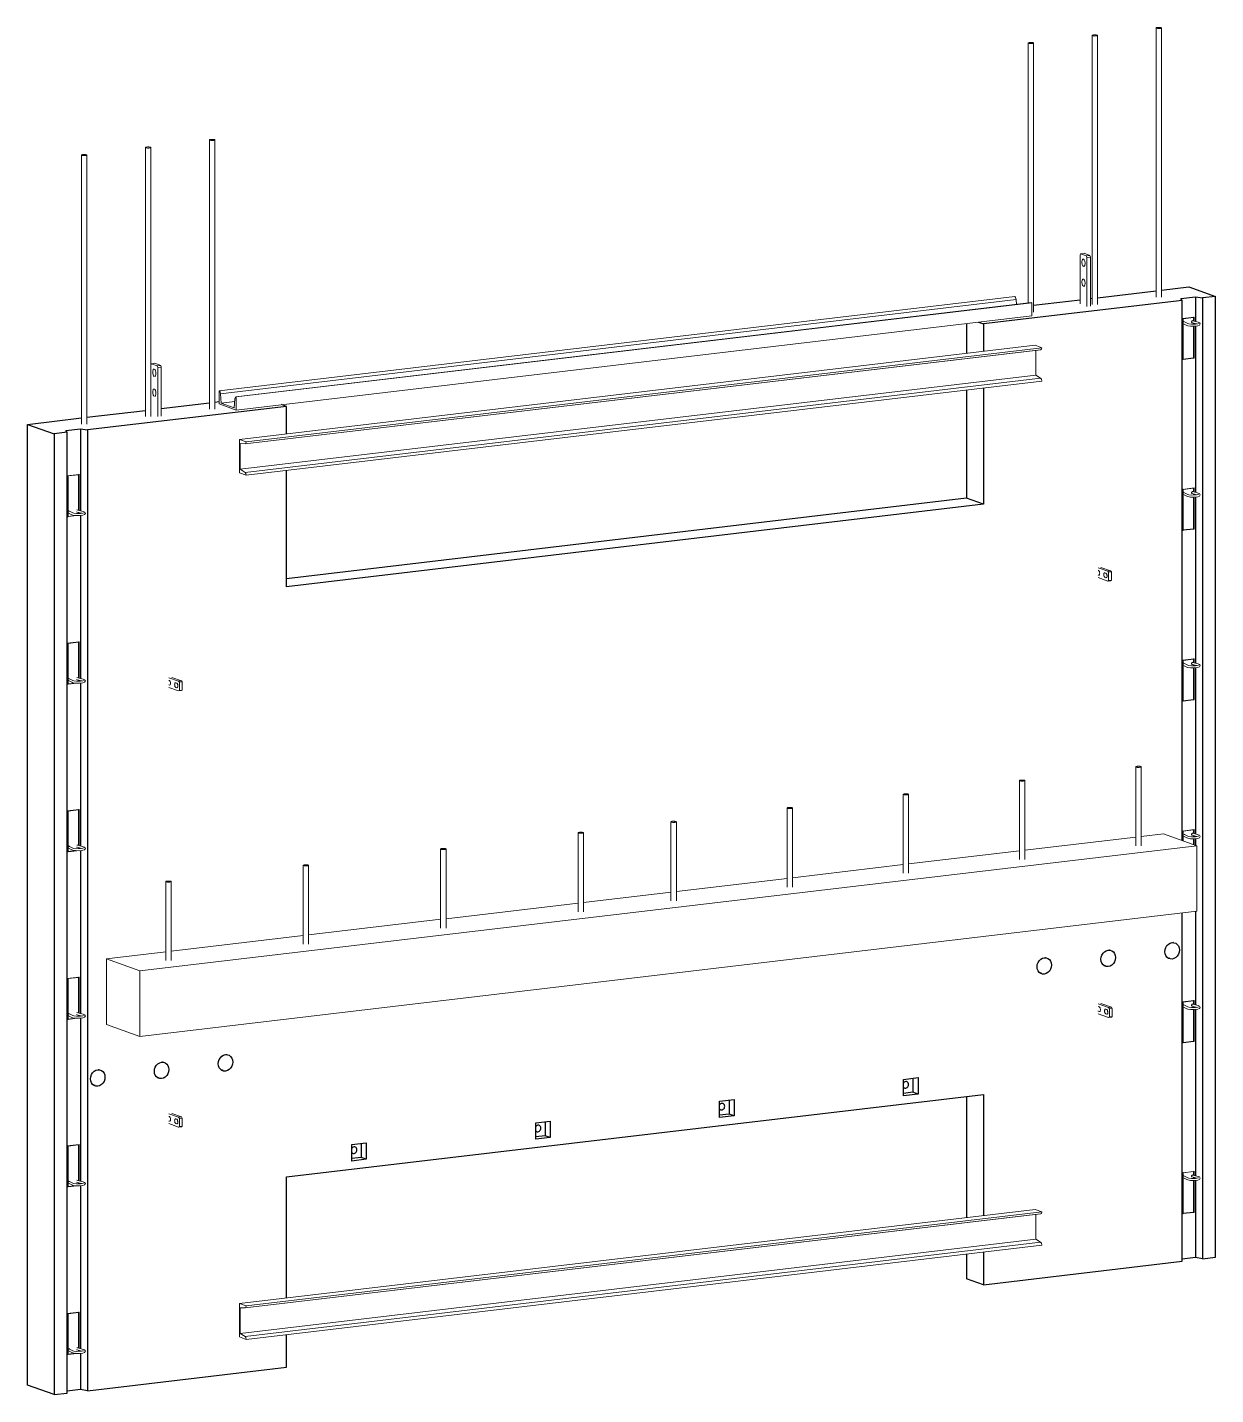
# Model space of a CAD drawing. Header units: millimetres. Extents: x 76163 to 106717, y 1600 to 80057.
# Drawn here: x 80340 to 83885, y 13956 to 18037 of the extents above; entities that cross this region are included whole.
import ezdxf

# ---------------------------------------------------------------- set-up
doc = ezdxf.new("R2010")
doc.units = ezdxf.units.MM
for name, color, linetype, lineweight in [('A-GENM', 13, 'Continuous', 18), ('A-WALL', 113, 'Continuous', 25), ('S-BEAM', 12, 'Continuous', 18), ('S-RBAR', 171, 'Continuous', 18)]:
    doc.layers.add(name, color=color, linetype=linetype, lineweight=lineweight)

# ---------------------------------------------------------------- blocks, each defined once
blk = doc.blocks.new('loopbox down bent - Wire Loop-600440-3D Ortho')
at = {"layer": 'A-GENM'}
for p, q in [((-65354.2, 14698.3), (-65319.2, 14702.4)), ((-65352.4, 14698.5), (-65354.2, 14698.3)), ((-65353.4, 14698.2), (-65352, 14698.3)), ((-65352, 14698.3), (-65352.4, 14698.5)), ((-65320.9, 14701.3), (-65352, 14697.6)), ((-65352, 14698.3), (-65352, 14576)), ((-65319.2, 14702.4), (-65320.9, 14702.2)), ((-65320.9, 14702.2), (-65320.5, 14702.1)), ((-65320.9, 14702.2), (-65320.9, 14595)), ((-65320.5, 14702.1), (-65319.1, 14702.2)), ((-65320.5, 14702.1), (-65320.5, 14594.9)), ((-65318.5, 14594.2), (-65318.5, 14702.4)), ((-65352, 14576), (-65353.4, 14575.8)), ((-65352.4, 14587.9), (-65350.4, 14587)), ((-65352, 14577), (-65330.1, 14579.6)), ((-65325.7, 14579.3), (-65352, 14576.2)), ((-65350.5, 14587), (-65340.7, 14581.9)), ((-65349.8, 14586.8), (-65350.5, 14587)), ((-65347.8, 14592.4), (-65349.8, 14593.4)), ((-65337.9, 14587.3), (-65347.7, 14592.4)), ((-65327.1, 14590.3), (-65324.8, 14589.7)), ((-65323.3, 14595.6), (-65325.4, 14596.1)), ((-65324.8, 14589.7), (-65310.7, 14586.1)), ((-65306.8, 14591.3), (-65323.3, 14595.6)), ((-65320.9, 14588.8), (-65320.9, 14585.2)), ((-65320.5, 14588.7), (-65320.5, 14585.2)), ((-65318.5, 14585.3), (-65318.5, 14588.3)), ((-65293.8, 14584.2), (-65294.2, 14584.4))]:
    blk.add_line(p, q, dxfattribs=at)
for points in [[(-65354.6, 14698.2, 0), (-65354.3, 14698.1, 0), (-65354, 14698.1, 0), (-65353.7, 14698.1, 0), (-65353.4, 14698.2, 0)], [(-65319.1, 14702.2, 0), (-65318.9, 14702.3, 0), (-65318.7, 14702.3, 0), (-65318.6, 14702.4, 0), (-65318.5, 14702.4, 0)], [(-65353.4, 14575.8, 0), (-65353.7, 14575.8, 0), (-65354, 14575.8, 0), (-65354.3, 14575.8, 0), (-65354.6, 14575.8, 0)], [(-65350.5, 14592.2, 0), (-65349.8, 14592.5, 0), (-65349.1, 14592.7, 0), (-65348.4, 14592.6, 0), (-65347.7, 14592.4, 0), (-65347.5, 14592.2, 0)], [(-65300.5, 14586, 0), (-65302.7, 14582.3, 0), (-65307.9, 14580.5, 0), (-65317.5, 14579.3, 0), (-65329.6, 14579.5, 0), (-65337.6, 14580.8, 0), (-65340.7, 14581.9, 0)], [(-65306, 14587.4, 0), (-65308.1, 14586.7, 0), (-65315.2, 14585.5, 0), (-65326.4, 14585.4, 0), (-65334.4, 14586.3, 0), (-65337.7, 14587.3, 0), (-65337.9, 14587.3, 0)], [(-65300.5, 14586, 0), (-65302.7, 14589.7, 0), (-65306.8, 14591.3, 0)]]:
    blk.add_polyline3d(points, dxfattribs=at)
blk = doc.blocks.new('loopbox down bent - Wire Loop-V1-3D Ortho')
at = {"layer": 'A-GENM'}
for p, q in [((-65354.2, 15198.4), (-65319.2, 15202.5)), ((-65352.4, 15198.6), (-65354.2, 15198.4)), ((-65353.4, 15198.3), (-65352, 15198.4)), ((-65352, 15198.4), (-65352.4, 15198.6)), ((-65320.9, 15201.4), (-65352, 15197.7)), ((-65352, 15198.4), (-65352, 15076.1)), ((-65319.2, 15202.5), (-65320.9, 15202.3)), ((-65320.9, 15202.3), (-65320.5, 15202.2)), ((-65320.9, 15202.3), (-65320.9, 15095.1)), ((-65320.5, 15202.2), (-65319.1, 15202.3)), ((-65320.5, 15202.2), (-65320.5, 15095.6)), ((-65318.5, 15094.3), (-65318.5, 15202.6)), ((-65352, 15076.1), (-65353.4, 15075.9)), ((-65352.4, 15088), (-65350.4, 15087.1)), ((-65352, 15077.1), (-65330.1, 15079.7)), ((-65325.7, 15079.4), (-65352, 15076.3)), ((-65350.5, 15087.1), (-65340.7, 15082)), ((-65349.8, 15086.9), (-65350.5, 15087.1)), ((-65347.8, 15092.6), (-65349.8, 15093.6)), ((-65337.9, 15087.4), (-65347.7, 15092.5)), ((-65327.1, 15090.4), (-65324.8, 15089.8)), ((-65323.3, 15095.7), (-65325.4, 15096.3)), ((-65324.8, 15089.8), (-65310.7, 15086.2)), ((-65306.8, 15091.4), (-65323.3, 15095.7)), ((-65320.9, 15089), (-65320.9, 15085.3)), ((-65320.5, 15088.9), (-65320.5, 15085.3)), ((-65318.5, 15085.4), (-65318.5, 15088.4)), ((-65293.8, 15084.4), (-65294.2, 15084.5))]:
    blk.add_line(p, q, dxfattribs=at)
for points in [[(-65354.6, 15198.3, 0), (-65354.3, 15198.3, 0), (-65354, 15198.2, 0), (-65353.7, 15198.3, 0), (-65353.4, 15198.3, 0)], [(-65319.1, 15202.3, 0), (-65318.9, 15202.4, 0), (-65318.7, 15202.4, 0), (-65318.6, 15202.5, 0), (-65318.5, 15202.6, 0)], [(-65353.4, 15075.9, 0), (-65353.7, 15075.9, 0), (-65354, 15075.9, 0), (-65354.3, 15075.9, 0), (-65354.6, 15075.9, 0)], [(-65350.5, 15092.3, 0), (-65349.8, 15092.6, 0), (-65349.1, 15092.8, 0), (-65348.4, 15092.8, 0), (-65347.7, 15092.5, 0), (-65347.5, 15092.4, 0)], [(-65300.5, 15086.1, 0), (-65302.7, 15082.5, 0), (-65307.9, 15080.6, 0), (-65317.5, 15079.4, 0), (-65329.6, 15079.6, 0), (-65337.6, 15080.9, 0), (-65340.7, 15082, 0)], [(-65306, 15087.6, 0), (-65308.1, 15086.8, 0), (-65315.2, 15085.7, 0), (-65326.4, 15085.5, 0), (-65334.4, 15086.4, 0), (-65337.7, 15087.4, 0), (-65337.9, 15087.4, 0)], [(-65300.5, 15086.1, 0), (-65302.7, 15089.8, 0), (-65306.8, 15091.4, 0)]]:
    blk.add_polyline3d(points, dxfattribs=at)
blk = doc.blocks.new('RR spread anchor face based - RR-SA-2_5-150-614724-3D Ortho')
at = {"layer": 'A-GENM'}
for p, q in [((-65022.3, 16085.6), (-65051.3, 16095.9)), ((-65051.3, 16088.1), (-65049.8, 16087.6)), ((-65042.7, 16097), (-65013.7, 16086.7)), ((-65030.6, 16080.7), (-65027.6, 16079.7)), ((-65022.3, 16085.6), (-65013.7, 16086.7)), ((-65019.8, 16082.3), (-65022.3, 16085.6)), ((-65019.8, 16082.3), (-65011.2, 16083.3)), ((-65019.8, 16057.8), (-65019.8, 16082.3)), ((-65013.7, 16086.7), (-65011.2, 16083.3)), ((-65011.2, 16083.3), (-65011.2, 16058.9)), ((-65049.8, 16073.9), (-65051.3, 16074.4)), ((-65051.3, 16066.6), (-65022.3, 16056.3)), ((-65027.6, 16066), (-65030.6, 16067)), ((-65022.3, 16056.3), (-65019.8, 16057.8)), ((-65013.7, 16057.3), (-65022.3, 16056.3)), ((-65019.8, 16057.8), (-65011.2, 16058.9)), ((-65011.2, 16058.9), (-65013.7, 16057.3))]:
    blk.add_line(p, q, dxfattribs=at)
for points in [[(-65049.8, 16087.6, 0), (-65048.9, 16087, 0), (-65048.1, 16086, 0), (-65047.4, 16084.7, 0), (-65046.8, 16083.1, 0), (-65046.5, 16081.3, 0), (-65046.3, 16079.5, 0), (-65046.5, 16077.8, 0), (-65046.8, 16076.2, 0), (-65047.4, 16075, 0), (-65048.1, 16074.2, 0), (-65048.9, 16073.8, 0)], [(-65030.6, 16067, 0), (-65031.5, 16067.6, 0), (-65032.3, 16068.6, 0), (-65033.1, 16069.9, 0), (-65033.6, 16071.5, 0), (-65034, 16073.3, 0), (-65034.1, 16075.1, 0), (-65034, 16076.9, 0), (-65033.6, 16078.4, 0), (-65033.1, 16079.6, 0), (-65032.3, 16080.4, 0), (-65031.5, 16080.8, 0), (-65030.6, 16080.7, 0)], [(-65027.6, 16079.7, 0), (-65026.7, 16079.1, 0), (-65025.8, 16078.1, 0), (-65025.1, 16076.8, 0), (-65024.6, 16075.2, 0), (-65024.2, 16073.4, 0), (-65024.1, 16071.6, 0), (-65024.2, 16069.8, 0), (-65024.6, 16068.3, 0), (-65025.1, 16067.1, 0), (-65025.8, 16066.3, 0), (-65026.7, 16065.9, 0)], [(-65025.4, 16077.2, 0), (-65025.4, 16076.2, 0), (-65025.3, 16074.3, 0), (-65025, 16072.6, 0), (-65024.4, 16071, 0)]]:
    blk.add_polyline3d(points, dxfattribs=at)
blk = doc.blocks.new('RR spread anchor face based - RR-SA-2_5-150-V2-3D Ortho')
at = {"layer": 'A-GENM'}
for p, q in [((-62279.7, 15114.5), (-62278.8, 15114.4)), ((-62278.8, 15100.7), (-62279.7, 15101.2)), ((-62248.3, 15111.4), (-62279.6, 15122.5)), ((-62278.8, 15114.4), (-62275.8, 15113.3)), ((-62275.8, 15099.6), (-62278.8, 15100.7)), ((-62271, 15123.5), (-62239.6, 15112.4)), ((-62256.5, 15106.5), (-62253.5, 15105.4)), ((-62248.3, 15111.4), (-62239.6, 15112.4)), ((-62245.8, 15108), (-62248.3, 15111.4)), ((-62245.8, 15108), (-62237.1, 15109.1)), ((-62245.8, 15083.6), (-62245.8, 15108)), ((-62239.6, 15112.4), (-62237.1, 15109.1)), ((-62237.1, 15109.1), (-62237.1, 15084.6)), ((-62279.6, 15093.1), (-62248.3, 15082)), ((-62253.5, 15091.7), (-62256.5, 15092.8)), ((-62248.3, 15082), (-62245.8, 15083.6)), ((-62239.6, 15083), (-62248.3, 15082)), ((-62245.8, 15083.6), (-62237.1, 15084.6)), ((-62237.1, 15084.6), (-62239.6, 15083))]:
    blk.add_line(p, q, dxfattribs=at)
for points in [[(-62275.8, 15113.3, 0), (-62274.9, 15112.8, 0), (-62274, 15111.8, 0), (-62273.3, 15110.4, 0), (-62272.8, 15108.8, 0), (-62272.4, 15107, 0), (-62272.3, 15105.2, 0), (-62272.4, 15103.5, 0), (-62272.8, 15102, 0), (-62273.3, 15100.7, 0), (-62274, 15099.9, 0), (-62274.9, 15099.5, 0)], [(-62256.5, 15092.8, 0), (-62257.4, 15093.3, 0), (-62258.3, 15094.3, 0), (-62259, 15095.6, 0), (-62259.6, 15097.3, 0), (-62259.9, 15099, 0), (-62260, 15100.9, 0), (-62259.9, 15102.6, 0), (-62259.6, 15104.1, 0), (-62259, 15105.3, 0), (-62258.3, 15106.2, 0), (-62257.4, 15106.6, 0), (-62256.5, 15106.5, 0)], [(-62253.5, 15105.4, 0), (-62252.6, 15104.8, 0), (-62251.8, 15103.9, 0), (-62251.1, 15102.5, 0), (-62250.5, 15100.9, 0), (-62250.2, 15099.1, 0), (-62250, 15097.3, 0), (-62250.2, 15095.6, 0), (-62250.5, 15094, 0), (-62251.1, 15092.8, 0), (-62251.8, 15092, 0), (-62252.6, 15091.6, 0)], [(-62251.3, 15103, 0), (-62251.4, 15101.9, 0), (-62251.3, 15100.1, 0), (-62250.9, 15098.3, 0), (-62250.4, 15096.7, 0)]]:
    blk.add_polyline3d(points, dxfattribs=at)
blk = doc.blocks.new('M_Linear Stiffener-Channel - C100X8-5379209-3D Ortho')
at = {"layer": 'S-BEAM'}
for p, q in [((-64840.5, 16807), (-62467.3, 17088)), ((-64824.2, 16793.8), (-62450.9, 17074.9)), ((-64823.3, 16793.7), (-62450, 17074.8)), ((-64820.4, 16799.8), (-62447.2, 17080.9)), ((-62467.3, 17088), (-62447.2, 17080.9)), ((-62464.9, 17073.2), (-62464.9, 16999.1)), ((-64838.2, 16718), (-62464.9, 16999.1)), ((-64824.2, 16708.7), (-62450.9, 16989.7)), ((-64820.4, 16700), (-62447.2, 16981.1)), ((-62464.9, 16999.1), (-62450.9, 16989.7)), ((-64820.4, 16799.8), (-64840.5, 16807)), ((-64840.5, 16807), (-64840.5, 16707.2)), ((-64838.2, 16718), (-64838.2, 16794.5)), ((-64838.2, 16794.5), (-64824.2, 16793.8)), ((-64840.5, 16707.2), (-64820.4, 16700)), ((-64824.2, 16708.7), (-64838.2, 16718))]:
    blk.add_line(p, q, dxfattribs=at)
for points in [[(-62447.2, 17080.9, 0), (-62448.3, 17076.1, 0), (-62450.9, 17074.9, 0)], [(-62450.9, 16989.7, 0), (-62448.3, 16986.7, 0), (-62447.2, 16981.1, 0)], [(-64824.2, 16793.8, 0), (-64821.5, 16795, 0), (-64820.4, 16799.8, 0)], [(-64820.4, 16700, 0), (-64821.5, 16705.6, 0), (-64824.2, 16708.7, 0)]]:
    blk.add_polyline3d(points, dxfattribs=at)
blk = doc.blocks.new('Rebar Bar - Part 4256667133-431004-3D Ortho')
at = {"layer": 'S-RBAR'}
for p, q in [((-65311.6, 17655.9), (-65311.6, 16852.5)), ((-65295.6, 16852.5), (-65295.6, 17655.9))]:
    blk.add_line(p, q, dxfattribs=at)
for points in [[(-65296.7, 17656.7, 0), (-65298, 17657, 0), (-65299.6, 17657.3, 0), (-65301.6, 17657.4, 0), (-65303.6, 17657.5, 0), (-65305.7, 17657.4, 0), (-65307.6, 17657.3, 0), (-65309.3, 17657, 0), (-65310.6, 17656.7, 0), (-65311.4, 17656.3, 0), (-65311.6, 17655.9, 0)], [(-65311.6, 17655.9, 0), (-65311.4, 17655.4, 0), (-65310.6, 17655, 0)], [(-65310.6, 17655, 0), (-65309.3, 17654.7, 0), (-65307.6, 17654.4, 0), (-65305.7, 17654.3, 0), (-65303.6, 17654.2, 0), (-65301.6, 17654.3, 0), (-65299.6, 17654.4, 0), (-65298, 17654.7, 0), (-65296.7, 17655, 0), (-65295.9, 17655.4, 0), (-65295.6, 17655.9, 0)], [(-65295.6, 17655.9, 0), (-65295.9, 17656.3, 0), (-65296.7, 17656.7, 0)]]:
    blk.add_polyline3d(points, dxfattribs=at)
blk = doc.blocks.new('Rebar Bar - Part 3977270317-431004-3D Ortho')
at = {"layer": 'S-RBAR'}
for p, q in [((-65121, 17678.4), (-65121, 16875.1)), ((-65105, 16875.1), (-65105, 17678.4))]:
    blk.add_line(p, q, dxfattribs=at)
for points in [[(-65106, 17679.3, 0), (-65107.3, 17679.6, 0), (-65109, 17679.9, 0), (-65110.9, 17680, 0), (-65113, 17680.1, 0), (-65115, 17680, 0), (-65117, 17679.9, 0), (-65118.6, 17679.6, 0), (-65119.9, 17679.3, 0), (-65120.7, 17678.9, 0), (-65121, 17678.4, 0)], [(-65121, 17678.4, 0), (-65120.7, 17678, 0), (-65119.9, 17677.6, 0)], [(-65119.9, 17677.6, 0), (-65118.6, 17677.3, 0), (-65117, 17677, 0), (-65115, 17676.9, 0), (-65113, 17676.8, 0), (-65110.9, 17676.9, 0), (-65109, 17677, 0), (-65107.3, 17677.3, 0), (-65106, 17677.6, 0), (-65105.2, 17678, 0), (-65105, 17678.4, 0)], [(-65105, 17678.4, 0), (-65105.2, 17678.9, 0), (-65106, 17679.3, 0)]]:
    blk.add_polyline3d(points, dxfattribs=at)
blk = doc.blocks.new('loopbox down bent - Wire Loop-V3-3D Ortho')
at = {"layer": 'A-GENM'}
for p, q in [((-62028.1, 16658.1), (-61993.1, 16662.2)), ((-62026.4, 16658.3), (-62028.1, 16658.1)), ((-62027.4, 16658), (-62026, 16658.2)), ((-62026, 16658.2), (-62026.4, 16658.3)), ((-61994.5, 16661.3), (-62026, 16657.6)), ((-62026, 16535.8), (-62026, 16658.2)), ((-61997.2, 16651.3), (-61999.3, 16651.9)), ((-61980.7, 16647.1), (-61997.3, 16651.3)), ((-61993.1, 16662.2), (-61994.9, 16662)), ((-61994.9, 16662), (-61994.5, 16661.9)), ((-61994.9, 16650.7), (-61994.9, 16662)), ((-61994.5, 16661.9), (-61993.1, 16662.1)), ((-61994.5, 16650.6), (-61994.5, 16661.9)), ((-61992.5, 16649.9), (-61992.5, 16662.3)), ((-62026.3, 16643.7), (-62024.5, 16642.7)), ((-62024.5, 16642.7), (-62014.6, 16637.7)), ((-62021.7, 16648.1), (-62023.7, 16649.2)), ((-62011.8, 16643.1), (-62021.7, 16648.1)), ((-62002.7, 16635.8), (-62003.1, 16636)), ((-62001.1, 16646.1), (-61998.8, 16645.5)), ((-61998.8, 16645.5), (-61984.7, 16641.8)), ((-61994.9, 16640.9), (-61994.9, 16644.6)), ((-61994.9, 16539.7), (-61994.9, 16635)), ((-61994.5, 16640.9), (-61994.5, 16644.5)), ((-61994.5, 16539.5), (-61994.5, 16635)), ((-61992.5, 16641), (-61992.5, 16644)), ((-61992.5, 16539.9), (-61992.5, 16635.2)), ((-62026, 16535.8), (-62027.4, 16535.6)), ((-62026, 16537), (-61994.5, 16540.7)), ((-61994.5, 16539.7), (-62026, 16536)), ((-61994.5, 16539.5), (-61994.9, 16539.7)), ((-61993.1, 16539.7), (-61994.5, 16539.5))]:
    blk.add_line(p, q, dxfattribs=at)
for points in [[(-62028.6, 16658, 0), (-62028.3, 16658, 0), (-62028, 16658, 0), (-62027.7, 16658, 0), (-62027.4, 16658, 0)], [(-62000.5, 16648, 0), (-62000.4, 16648.8, 0), (-62000.1, 16649.6, 0), (-61999.8, 16650.2, 0), (-61999.2, 16650.8, 0), (-61998.7, 16651.2, 0), (-61998, 16651.4, 0), (-61997.4, 16651.4, 0)], [(-61993.1, 16662.1, 0), (-61992.8, 16662.1, 0), (-61992.6, 16662.1, 0), (-61992.5, 16662.2, 0), (-61992.5, 16662.3, 0)], [(-61974.5, 16641.8, 0), (-61976.7, 16638.1, 0), (-61981.9, 16636.2, 0), (-61991.4, 16635, 0), (-62003.5, 16635.2, 0), (-62011.6, 16636.5, 0), (-62014.6, 16637.7, 0)], [(-61980, 16643.2, 0), (-61982.1, 16642.4, 0), (-61989.1, 16641.3, 0), (-62000.4, 16641.1, 0), (-62008.4, 16642, 0), (-62011.7, 16643, 0), (-62011.8, 16643.1, 0)], [(-61998.7, 16645.4, 0), (-61999.2, 16645.6, 0), (-61999.8, 16646, 0), (-62000.1, 16646.6, 0), (-62000.4, 16647.3, 0), (-62000.5, 16648, 0)], [(-61974.5, 16641.8, 0), (-61976.7, 16645.4, 0), (-61980.7, 16647.1, 0)], [(-62027.4, 16535.6, 0), (-62027.7, 16535.6, 0), (-62028, 16535.6, 0), (-62028.3, 16535.6, 0), (-62028.6, 16535.6, 0)], [(-61992.5, 16539.9, 0), (-61992.5, 16539.9, 0), (-61992.6, 16539.8, 0), (-61992.8, 16539.8, 0), (-61993.1, 16539.7, 0)]]:
    blk.add_polyline3d(points, dxfattribs=at)
blk = doc.blocks.new('loopbox down bent - Wire Loop-V4-3D Ortho')
at = {"layer": 'A-GENM'}
for p, q in [((-62028.1, 15638.3), (-61993.1, 15642.4)), ((-62026.4, 15638.5), (-62028.1, 15638.3)), ((-62027.4, 15638.2), (-62026, 15638.3)), ((-62026, 15638.3), (-62026.4, 15638.5)), ((-61994.5, 15641.5), (-62026, 15637.7)), ((-62026, 15609.1), (-62026, 15638.3)), ((-61997.2, 15631.5), (-61999.3, 15632.1)), ((-61980.7, 15627.2), (-61997.3, 15631.5)), ((-61993.1, 15642.4), (-61994.9, 15642.2)), ((-61994.9, 15642.2), (-61994.5, 15642.1)), ((-61994.9, 15630.9), (-61994.9, 15642.2)), ((-61994.5, 15642.1), (-61993.1, 15642.2)), ((-61994.5, 15630.8), (-61994.5, 15642.1)), ((-61992.5, 15630.1), (-61992.5, 15642.4)), ((-62026.3, 15623.9), (-62024.5, 15622.9)), ((-62024.5, 15622.9), (-62014.6, 15617.8)), ((-62021.7, 15628.3), (-62023.2, 15629.1)), ((-62011.8, 15623.2), (-62021.7, 15628.3)), ((-62002.7, 15616), (-62003.1, 15616.2)), ((-62001.1, 15626.3), (-61998.8, 15625.7)), ((-61998.8, 15625.6), (-61984.7, 15622)), ((-61994.9, 15621.1), (-61994.9, 15624.8)), ((-61994.9, 15598.1), (-61994.9, 15615.2)), ((-61994.5, 15621.1), (-61994.5, 15624.7)), ((-61994.5, 15597.9), (-61994.5, 15615.2)), ((-61992.5, 15621.2), (-61992.5, 15624.2)), ((-61992.5, 15597.2), (-61992.5, 15615.4))]:
    blk.add_line(p, q, dxfattribs=at)
for points in [[(-62028.6, 15638.2, 0), (-62028.3, 15638.1, 0), (-62028, 15638.1, 0), (-62027.7, 15638.1, 0), (-62027.4, 15638.2, 0)], [(-62000.5, 15628.2, 0), (-62000.4, 15629, 0), (-62000.1, 15629.8, 0), (-61999.8, 15630.4, 0), (-61999.2, 15631, 0), (-61998.7, 15631.4, 0), (-61998, 15631.6, 0), (-61997.4, 15631.6, 0)], [(-61993.1, 15642.2, 0), (-61992.8, 15642.3, 0), (-61992.6, 15642.3, 0), (-61992.5, 15642.4, 0), (-61992.5, 15642.4, 0)], [(-61974.5, 15621.9, 0), (-61976.7, 15618.3, 0), (-61981.9, 15616.4, 0), (-61991.4, 15615.2, 0), (-62003.5, 15615.4, 0), (-62011.6, 15616.7, 0), (-62014.6, 15617.8, 0)], [(-61980, 15623.4, 0), (-61982.1, 15622.6, 0), (-61989.1, 15621.5, 0), (-62000.4, 15621.3, 0), (-62008.4, 15622.2, 0), (-62011.7, 15623.2, 0), (-62011.8, 15623.2, 0)], [(-61998.7, 15625.6, 0), (-61999.2, 15625.8, 0), (-61999.8, 15626.2, 0), (-62000.1, 15626.8, 0), (-62000.4, 15627.5, 0), (-62000.5, 15628.2, 0)], [(-61974.5, 15621.9, 0), (-61976.7, 15625.6, 0), (-61980.7, 15627.2, 0)]]:
    blk.add_polyline3d(points, dxfattribs=at)
blk = doc.blocks.new('M_Rectangular Corbel - M_Rectangular Corbel-5377587-3D Ortho')
at = {"layer": 'S-BEAM'}
for p, q in [((-65137.6, 15221.1), (-61984.8, 15594.5)), ((-62167.3, 15620.3), (-62498.2, 15581.1)), ((-62084.7, 15630), (-62151.4, 15622.2)), ((-62084.7, 15630), (-61984.8, 15594.5)), ((-61984.8, 15594.5), (-61984.8, 15398.8)), ((-62514.1, 15579.2), (-62844.6, 15540.1)), ((-62860.5, 15538.2), (-63191.1, 15499)), ((-63207, 15497.1), (-63537.5, 15458)), ((-63553.4, 15456.1), (-63814.6, 15425.2)), ((-61984.8, 15398.8), (-65137.6, 15025.4)), ((-63830.5, 15423.3), (-64224.6, 15376.6)), ((-64240.5, 15374.8), (-64634.5, 15328.1)), ((-64650.4, 15326.2), (-65044.3, 15279.6)), ((-65060.2, 15277.7), (-65237.6, 15256.7)), ((-65137.6, 15221.1), (-65237.6, 15256.7)), ((-65237.6, 15256.7), (-65237.6, 15060.9)), ((-65137.6, 15025.4), (-65137.6, 15221.1)), ((-65237.6, 15060.9), (-65137.6, 15025.4))]:
    blk.add_line(p, q, dxfattribs=at)
blk = doc.blocks.new('Rebar Bar - Part 3977270317-V5-3D Ortho')
at = {"layer": 'S-RBAR'}
for p, q in [((-62487.8, 17990.3), (-62487.8, 17214)), ((-62471.8, 17186.9), (-62471.8, 17990.3))]:
    blk.add_line(p, q, dxfattribs=at)
for points in [[(-62472.9, 17991.1, 0), (-62474.2, 17991.4, 0), (-62475.8, 17991.7, 0), (-62477.8, 17991.9, 0), (-62479.8, 17991.9, 0), (-62481.9, 17991.9, 0), (-62483.8, 17991.7, 0), (-62485.5, 17991.4, 0), (-62486.8, 17991.1, 0), (-62487.6, 17990.7, 0), (-62487.8, 17990.3, 0)], [(-62487.8, 17990.3, 0), (-62487.6, 17989.8, 0), (-62486.8, 17989.4, 0)], [(-62486.8, 17989.4, 0), (-62485.5, 17989.1, 0), (-62483.9, 17988.8, 0), (-62481.9, 17988.7, 0), (-62479.9, 17988.6, 0), (-62477.8, 17988.7, 0), (-62475.9, 17988.8, 0), (-62474.2, 17989.1, 0), (-62472.9, 17989.4, 0), (-62472.1, 17989.8, 0), (-62471.8, 17990.3, 0)], [(-62471.8, 17990.3, 0), (-62472.1, 17990.7, 0), (-62472.9, 17991.1, 0)]]:
    blk.add_polyline3d(points, dxfattribs=at)
blk = doc.blocks.new('Rebar Bar - Part 3920442696-431004-3D Ortho')
at = {"layer": 'S-RBAR'}
for p, q in [((-63207.1, 15706.9), (-63207.1, 15471.2)), ((-63191.1, 15471.2), (-63191.1, 15706.9))]:
    blk.add_line(p, q, dxfattribs=at)
for points in [[(-63192.2, 15707.7, 0), (-63193.4, 15708.1, 0), (-63195.1, 15708.3, 0), (-63197, 15708.5, 0), (-63199.1, 15708.5, 0), (-63201.2, 15708.5, 0), (-63203.1, 15708.3, 0), (-63204.7, 15708.1, 0), (-63206, 15707.7, 0), (-63206.8, 15707.3, 0), (-63207.1, 15706.9, 0)], [(-63207.1, 15706.9, 0), (-63206.8, 15706.5, 0), (-63206, 15706.1, 0)], [(-63206, 15706.1, 0), (-63204.7, 15705.7, 0), (-63203.1, 15705.5, 0), (-63201.2, 15705.3, 0), (-63199.1, 15705.3, 0), (-63197, 15705.3, 0), (-63195.1, 15705.5, 0), (-63193.4, 15705.7, 0), (-63192.2, 15706.1, 0), (-63191.4, 15706.5, 0), (-63191.1, 15706.9, 0)], [(-63191.1, 15706.9, 0), (-63191.4, 15707.3, 0), (-63192.2, 15707.7, 0)]]:
    blk.add_polyline3d(points, dxfattribs=at)
blk = doc.blocks.new('RR spread anchor face based - RR-SA-4_0-240-614738-3D Ortho')
at = {"layer": 'A-GENM'}
for p, q in [((-65103.4, 17033.1), (-65104.7, 17028.6)), ((-65104.7, 17028.6), (-65104.7, 16882.8)), ((-65103.4, 17033.1), (-65093, 17034.3)), ((-65085.9, 17026.9), (-65103.4, 17033.1)), ((-65093, 17034.3), (-65075.5, 17028.1)), ((-65085.9, 17026.9), (-65075.5, 17028.1)), ((-65084.7, 17021.5), (-65085.9, 17026.9)), ((-65074.3, 17022.7), (-65084.7, 17021.5)), ((-65084.7, 16875.7), (-65084.7, 17021.5)), ((-65075.5, 17028.1), (-65074.3, 17022.7)), ((-65074.3, 17022.7), (-65074.3, 16876.9)), ((-65099.2, 17005.8), (-65099.2, 17009.7)), ((-65090.2, 17006.5), (-65090.2, 17002.6)), ((-65099.2, 16946.3), (-65099.2, 16950.2)), ((-65090.2, 16947), (-65090.2, 16943.1))]:
    blk.add_line(p, q, dxfattribs=at)
for points in [[(-65099.2, 17009.7, 0), (-65099, 17012, 0), (-65098.6, 17013.9, 0), (-65097.9, 17015.5, 0), (-65096.9, 17016.6, 0), (-65095.8, 17017.1, 0), (-65094.7, 17017, 0), (-65093.5, 17016.2, 0), (-65092.4, 17015, 0), (-65091.5, 17013.2, 0), (-65090.8, 17011.2, 0), (-65090.3, 17008.9, 0), (-65090.2, 17006.5, 0)], [(-65094.7, 16995.4, 0), (-65095.8, 16996.1, 0), (-65096.9, 16997.4, 0), (-65097.9, 16999.1, 0), (-65098.6, 17001.2, 0), (-65099, 17003.5, 0), (-65099.2, 17005.8, 0)], [(-65090.2, 17002.6, 0), (-65090.3, 17000.4, 0), (-65090.8, 16998.4, 0), (-65091.5, 16996.9, 0), (-65092.4, 16995.8, 0), (-65093.5, 16995.3, 0)], [(-65099.2, 16950.2, 0), (-65099, 16952.5, 0), (-65098.6, 16954.4, 0), (-65097.9, 16956, 0), (-65096.9, 16957.1, 0), (-65095.8, 16957.6, 0), (-65094.7, 16957.4, 0), (-65093.5, 16956.7, 0), (-65092.4, 16955.5, 0), (-65091.5, 16953.7, 0), (-65090.8, 16951.7, 0), (-65090.3, 16949.4, 0), (-65090.2, 16947, 0)], [(-65094.7, 16935.9, 0), (-65095.8, 16936.6, 0), (-65096.9, 16937.9, 0), (-65097.9, 16939.6, 0), (-65098.6, 16941.7, 0), (-65099, 16944, 0), (-65099.2, 16946.3, 0)], [(-65090.2, 16943.1, 0), (-65090.3, 16940.9, 0), (-65090.8, 16938.9, 0), (-65091.5, 16937.4, 0), (-65092.4, 16936.3, 0), (-65093.5, 16935.8, 0)]]:
    blk.add_polyline3d(points, dxfattribs=at)
blk = doc.blocks.new('RR spread anchor face based - RR-SA-4_0-240-V6-3D Ortho')
at = {"layer": 'A-GENM'}
for p, q in [((-62331.7, 17361.3), (-62333, 17356.9)), ((-62333, 17356.9), (-62333, 17211.5)), ((-62331.7, 17361.3), (-62321.3, 17362.6)), ((-62314.2, 17355.1), (-62331.7, 17361.3)), ((-62321.3, 17362.6), (-62303.8, 17356.3)), ((-62314.2, 17355.1), (-62303.8, 17356.3)), ((-62313, 17349.8), (-62314.2, 17355.1)), ((-62302.6, 17351), (-62313, 17349.8)), ((-62313, 17203.9), (-62313, 17349.8)), ((-62303.8, 17356.3), (-62302.6, 17351)), ((-62302.6, 17351), (-62302.6, 17205.2)), ((-62327.5, 17334.1), (-62327.5, 17338)), ((-62318.5, 17334.8), (-62318.5, 17330.9)), ((-62327.5, 17274.6), (-62327.5, 17278.5)), ((-62318.5, 17275.3), (-62318.5, 17271.4))]:
    blk.add_line(p, q, dxfattribs=at)
for points in [[(-62327.5, 17338, 0), (-62327.3, 17340.2, 0), (-62326.9, 17342.2, 0), (-62326.2, 17343.7, 0), (-62325.2, 17344.8, 0), (-62324.1, 17345.3, 0), (-62323, 17345.2, 0), (-62321.8, 17344.5, 0), (-62320.7, 17343.2, 0), (-62319.8, 17341.5, 0), (-62319.1, 17339.4, 0), (-62318.6, 17337.1, 0), (-62318.5, 17334.8, 0)], [(-62323, 17323.7, 0), (-62324.1, 17324.4, 0), (-62325.2, 17325.6, 0), (-62326.2, 17327.4, 0), (-62326.9, 17329.5, 0), (-62327.3, 17331.7, 0), (-62327.5, 17334.1, 0)], [(-62318.5, 17330.9, 0), (-62318.6, 17328.6, 0), (-62319.1, 17326.7, 0), (-62319.8, 17325.1, 0), (-62320.7, 17324, 0), (-62321.8, 17323.5, 0)], [(-62327.5, 17278.5, 0), (-62327.3, 17280.7, 0), (-62326.9, 17282.7, 0), (-62326.2, 17284.2, 0), (-62325.2, 17285.3, 0), (-62324.1, 17285.8, 0), (-62323, 17285.7, 0), (-62321.8, 17285, 0), (-62320.7, 17283.7, 0), (-62319.8, 17282, 0), (-62319.1, 17279.9, 0), (-62318.6, 17277.6, 0), (-62318.5, 17275.3, 0)], [(-62323, 17264.2, 0), (-62324.1, 17264.9, 0), (-62325.2, 17266.1, 0), (-62326.2, 17267.9, 0), (-62326.9, 17269.9, 0), (-62327.3, 17272.2, 0), (-62327.5, 17274.6, 0)], [(-62318.5, 17271.4, 0), (-62318.6, 17269.1, 0), (-62319.1, 17267.2, 0), (-62319.8, 17265.6, 0), (-62320.7, 17264.5, 0), (-62321.8, 17264, 0)]]:
    blk.add_polyline3d(points, dxfattribs=at)
blk = doc.blocks.new('M_Linear Stiffener-Channel - C100X8-V7-3D Ortho')
at = {"layer": 'S-BEAM'}
for p, q in [((-62528.1, 17233.4), (-64901.4, 16952.4)), ((-62524.3, 17224.8), (-64897.6, 16943.7)), ((-62524.3, 17224.8), (-62523.2, 17209.9)), ((-62478, 17215.4), (-64851.3, 16934.4)), ((-62477.1, 17215.3), (-64850.4, 16934.3)), ((-62478.1, 17215.3), (-62477.1, 17215.3)), ((-62477.1, 17215.3), (-62477.1, 17176)), ((-62477.1, 17176), (-64850.4, 16894.9)), ((-64901.4, 16952.4), (-64901.4, 16913)), ((-64895.4, 16915.5), (-64897.6, 16943.7)), ((-64901.4, 16913), (-64850.4, 16894.9)), ((-64854.8, 16920.3), (-64895.4, 16915.5)), ((-64856.3, 16901.6), (-64895.4, 16915.5)), ((-64854.1, 16928.2), (-64856.3, 16901.6)), ((-64850.4, 16894.9), (-64850.4, 16934.3))]:
    blk.add_line(p, q, dxfattribs=at)
for points in [[(-62528.1, 17233.4, 0), (-62525.4, 17230.3, 0), (-62524.3, 17224.8, 0)], [(-64897.6, 16943.7, 0), (-64898.7, 16949.3, 0), (-64901.4, 16952.4, 0)], [(-64850.4, 16934.3, 0), (-64853, 16933, 0), (-64854.1, 16928.2, 0)]]:
    blk.add_polyline3d(points, dxfattribs=at)

msp = doc.modelspace()

# ---------------------------------------------------------------- linework, layer by layer
at = {"layer": 'A-WALL'}
for p, q in [((83723.13028, 17252.76504), (83805.05005, 17262.46647)), ((83805.05005, 17262.46647), (83885.01337, 17234.02249)), ((83785.40523, 17222.22629), (83192.08718, 17151.96196)), ((83341.99865, 17207.62911), (83480.8774, 17224.07598)), ((83511.26213, 17227.67432), (83516.55335, 17228.30094)), ((83532.55335, 17230.19576), (83707.21978, 17250.88082)), ((83781.57254, 17227.69642), (83824.88042, 17232.8252)), ((83785.40523, 17222.22629), (83781.57254, 17227.69642)), ((83785.40523, 15610.02107), (83785.40523, 17222.22629)), ((83824.88042, 17232.8252), (83846.03627, 17229.40658)), ((83824.88042, 17232.8252), (83824.88042, 17158.93651)), ((83885.01337, 17234.02249), (83846.03627, 17229.40658)), ((83846.03627, 17229.40658), (83846.03627, 14361.78471)), ((83885.01337, 14366.40061), (83885.01337, 17234.02249)), ((83142.11011, 17152.91523), (83142.11011, 17063.83169)), ((83177.59383, 17157.11743), (83192.08718, 17151.96196)), ((83192.08718, 17151.96196), (83192.08718, 17069.75027)), ((83824.88042, 17152.87772), (83824.88042, 17151.15669)), ((83824.88042, 17145.52647), (83824.88042, 16649.02832)), ((83142.11011, 16954.47739), (83142.11011, 16631.44866)), ((83192.08718, 16960.39598), (83192.08718, 16613.67116)), ((81113.30864, 16905.78038), (80519.99059, 16835.51605)), ((80739.55739, 16899.43222), (80883.43385, 16916.47094)), ((80899.43385, 16918.36576), (80912.49087, 16919.91205)), ((81113.30864, 16905.78038), (81098.81528, 16910.93585)), ((81113.30864, 16823.56869), (81113.30864, 16905.78038)), ((80340.41913, 16852.16384), (80502.21273, 16871.32442)), ((80518.12323, 16873.20864), (80692.87915, 16893.90429)), ((80340.41913, 13984.54197), (80340.41913, 16852.16384)), ((80340.41913, 16852.16384), (80420.38245, 16823.71985)), ((80459.35955, 16828.33576), (80420.38245, 16823.71985)), ((80420.38245, 16823.71985), (80420.38245, 13956.09798)), ((80455.52686, 16833.80589), (80498.83475, 16838.93467)), ((80459.35955, 16828.33576), (80455.52686, 16833.80589)), ((80459.35955, 13960.71389), (80459.35955, 16828.33576)), ((80498.83475, 16838.93467), (80519.99059, 16835.51605)), ((80498.83475, 16838.93467), (80498.83475, 16593.77164)), ((80519.99059, 16835.51605), (80519.99059, 13967.89418)), ((81113.30864, 16367.48958), (81113.30864, 16714.2144)), ((83142.11011, 16631.44866), (81113.30864, 16391.18566)), ((83192.08718, 16613.67116), (81113.30864, 16367.48958)), ((83192.08718, 16613.67116), (83142.11011, 16631.44866)), ((83824.88042, 16642.96953), (83824.88042, 16641.2485)), ((83824.88042, 16635.61829), (83824.88042, 16139.12013)), ((80498.83475, 16587.43976), (80498.83475, 16585.99182)), ((80498.83475, 16580.3616), (80498.83475, 16093.65055)), ((83824.88042, 16133.06134), (83824.88042, 16131.34031)), ((83824.88042, 16125.7101), (83824.88042, 15629.21194)), ((80498.83475, 16087.59176), (80498.83475, 16085.87074)), ((80498.83475, 16080.24052), (80498.83475, 15593.52947)), ((83824.88042, 15623.15315), (83824.88042, 15621.43212)), ((83824.88042, 15615.80191), (83824.88042, 15595.97923)), ((80498.83475, 15587.47068), (80498.83475, 15585.74965)), ((80498.83475, 15580.11943), (80498.83475, 15093.40839)), ((83785.40523, 14354.60441), (83785.40523, 15393.58095)), ((83824.88042, 15398.25584), (83824.88042, 15119.30375)), ((83757.62938, 15306.404), (83758.47053, 15306.12122)), ((83567.07468, 15283.83735), (83567.91583, 15283.55458)), ((83376.51998, 15261.27071), (83377.36113, 15260.98793)), ((83554.24511, 15236.17837), (83551.15877, 15236.44618)), ((83744.79981, 15258.74501), (83741.71347, 15259.01283)), ((83363.69041, 15213.61172), (83360.60407, 15213.87954)), ((83824.88042, 15113.24496), (83824.88042, 15111.52393)), ((83824.88042, 15105.89372), (83824.88042, 14609.39556)), ((80498.83475, 15087.3496), (80498.83475, 15085.62857)), ((80498.83475, 15079.99835), (80498.83475, 14593.2873)), ((80743.40048, 14949.44071), (80744.24164, 14949.15793)), ((80933.95518, 14972.00735), (80934.79634, 14971.72457)), ((80552.84578, 14926.87406), (80553.68694, 14926.59128)), ((80730.57091, 14901.78172), (80727.48457, 14902.04954)), ((80921.12561, 14924.34836), (80918.03927, 14924.61618)), ((82953.89381, 14897.18718), (82997.2017, 14902.31597)), ((82953.89381, 14848.25166), (82953.89381, 14897.18718)), ((82982.20857, 14900.54039), (82982.20857, 14858.71369)), ((82997.2017, 14902.31597), (82997.2017, 14853.38044)), ((80540.01621, 14879.21507), (80536.92987, 14879.48289)), ((82982.20857, 14858.71369), (82953.89381, 14855.36048)), ((82997.2017, 14853.38044), (82982.20857, 14858.71369)), ((81113.30864, 14605.81062), (83192.08718, 14851.9922)), ((82405.35612, 14832.22602), (82448.66401, 14837.3548)), ((82405.35612, 14783.29049), (82405.35612, 14832.22602)), ((82433.67088, 14835.57922), (82433.67088, 14793.75252)), ((82448.66401, 14837.3548), (82448.66401, 14788.41927)), ((82997.2017, 14853.38044), (82953.89381, 14848.25166)), ((83142.11011, 14846.07361), (83142.11011, 14484.92942)), ((83192.08718, 14851.9922), (83192.08718, 14490.84801)), ((82433.67088, 14793.75252), (82405.35612, 14790.39932)), ((82448.66401, 14788.41927), (82405.35612, 14783.29049)), ((82448.66401, 14788.41927), (82433.67088, 14793.75252)), ((81856.73181, 14767.2546), (81900.0397, 14772.38338)), ((81856.73181, 14718.31907), (81856.73181, 14767.2546)), ((81885.04658, 14770.6078), (81885.04658, 14728.7811)), ((81900.0397, 14772.38338), (81900.0397, 14723.44785)), ((81308.19412, 14702.29343), (81351.50201, 14707.42221)), ((81308.19412, 14653.35791), (81308.19412, 14702.29343)), ((81336.50889, 14705.64664), (81336.50889, 14663.81994)), ((81351.50201, 14707.42221), (81351.50201, 14658.48669)), ((81885.04658, 14728.7811), (81856.73181, 14725.42789)), ((81900.0397, 14723.44785), (81856.73181, 14718.31907)), ((81900.0397, 14723.44785), (81885.04658, 14728.7811)), ((81336.50889, 14663.81994), (81308.19412, 14660.46673)), ((81351.50201, 14658.48669), (81308.19412, 14653.35791)), ((81351.50201, 14658.48669), (81336.50889, 14663.81994)), ((80498.83475, 14587.22851), (80498.83475, 14585.50748)), ((80498.83475, 14579.87727), (80498.83475, 14093.16622)), ((81113.30864, 14244.66643), (81113.30864, 14605.81062)), ((83824.88042, 14603.33677), (83824.88042, 14601.61574)), ((83824.88042, 14595.98553), (83824.88042, 14365.20333)), ((83142.11011, 14375.57512), (83142.11011, 14302.11758)), ((83192.08718, 14381.49371), (83192.08718, 14284.34009)), ((83824.88042, 14365.20333), (83785.1704, 14360.50062)), ((83846.03627, 14361.78471), (83824.88042, 14365.20333)), ((83846.03627, 14361.78471), (83885.01337, 14366.40061)), ((83192.08718, 14284.34009), (83785.40523, 14354.60441)), ((83192.08718, 14284.34009), (83142.11011, 14302.11758)), ((81113.30864, 14038.15851), (81113.30864, 14135.31213)), ((80498.83475, 14087.10743), (80498.83475, 14085.3864)), ((80498.83475, 14079.75618), (80498.83475, 13971.3128)), ((80519.99059, 13967.89418), (81113.30864, 14038.15851)), ((80420.38245, 13956.09798), (80340.41913, 13984.54197)), ((80420.38245, 13956.09798), (80459.35955, 13960.71389)), ((80498.83475, 13971.3128), (80459.27903, 13966.62837)), ((80519.99059, 13967.89418), (80498.83475, 13971.3128))]:
    msp.add_line(p, q, dxfattribs=at)
for points in [[(83755.08971, 15256.32151, 0), (83749.48526, 15256.49152, 0), (83744.26274, 15258.31738, 0), (83739.77806, 15261.67466, 0), (83736.33684, 15266.33457, 0), (83734.17361, 15271.97954, 0), (83733.43577, 15278.22488, 0), (83734.17361, 15284.64499, 0), (83736.33684, 15290.80233, 0), (83739.77806, 15296.2773, 0), (83744.26274, 15300.69678, 0), (83749.48526, 15303.75961, 0), (83755.08971, 15305.25704, 0)], [(83755.08971, 15305.25704, 0), (83760.69416, 15305.08703, 0), (83765.91668, 15303.26118, 0), (83770.40136, 15299.9039, 0), (83773.84257, 15295.24399, 0), (83776.00581, 15289.59901, 0), (83776.74365, 15283.35367, 0), (83776.00581, 15276.93356, 0), (83773.84257, 15270.77622, 0), (83770.40136, 15265.30125, 0), (83765.91668, 15260.88177, 0), (83760.69416, 15257.81894, 0), (83755.08971, 15256.32151, 0)], [(83564.53501, 15233.75487, 0), (83558.93056, 15233.92487, 0), (83553.70804, 15235.75073, 0), (83549.22336, 15239.10801, 0), (83545.78214, 15243.76792, 0), (83543.61891, 15249.4129, 0), (83542.88107, 15255.65824, 0), (83543.61891, 15262.07834, 0), (83545.78214, 15268.23568, 0), (83549.22336, 15273.71065, 0), (83553.70804, 15278.13014, 0), (83558.93056, 15281.19296, 0), (83564.53501, 15282.69039, 0)], [(83564.53501, 15282.69039, 0), (83570.13946, 15282.52039, 0), (83575.36198, 15280.69453, 0), (83579.84666, 15277.33725, 0), (83583.28787, 15272.67734, 0), (83585.45111, 15267.03237, 0), (83586.18895, 15260.78702, 0), (83585.45111, 15254.36692, 0), (83583.28787, 15248.20958, 0), (83579.84666, 15242.73461, 0), (83575.36198, 15238.31512, 0), (83570.13946, 15235.2523, 0), (83564.53501, 15233.75487, 0)], [(83373.98031, 15211.18822, 0), (83368.37586, 15211.35823, 0), (83363.15334, 15213.18409, 0), (83358.66866, 15216.54137, 0), (83355.22744, 15221.20128, 0), (83353.0642, 15226.84625, 0), (83352.32636, 15233.09159, 0), (83353.0642, 15239.5117, 0), (83355.22744, 15245.66904, 0), (83358.66866, 15251.14401, 0), (83363.15334, 15255.56349, 0), (83368.37586, 15258.62632, 0), (83373.98031, 15260.12375, 0)], [(83373.98031, 15260.12375, 0), (83379.58476, 15259.95374, 0), (83384.80728, 15258.12789, 0), (83389.29196, 15254.77061, 0), (83392.73317, 15250.1107, 0), (83394.89641, 15244.46572, 0), (83395.63425, 15238.22038, 0), (83394.89641, 15231.80027, 0), (83392.73317, 15225.64293, 0), (83389.29196, 15220.16796, 0), (83384.80728, 15215.74848, 0), (83379.58476, 15212.68565, 0), (83373.98031, 15211.18822, 0)], [(83554.24511, 15236.17837, 0), (83557.37321, 15237.29425, 0), (83557.38701, 15237.30552, 0)], [(83744.79981, 15258.74501, 0), (83747.92791, 15259.86089, 0), (83747.94171, 15259.87216, 0)], [(83363.69041, 15213.61172, 0), (83366.81851, 15214.7276, 0), (83366.83231, 15214.73887, 0)], [(80740.86081, 14899.35822, 0), (80735.25636, 14899.52823, 0), (80730.03384, 14901.35408, 0), (80725.54916, 14904.71136, 0), (80722.10795, 14909.37127, 0), (80719.94471, 14915.01625, 0), (80719.20687, 14921.26159, 0), (80719.94471, 14927.68169, 0), (80722.10795, 14933.83904, 0), (80725.54916, 14939.31401, 0), (80730.03384, 14943.73349, 0), (80735.25636, 14946.79631, 0), (80740.86081, 14948.29375, 0)], [(80740.86081, 14948.29375, 0), (80746.46526, 14948.12374, 0), (80751.68778, 14946.29788, 0), (80756.17246, 14942.9406, 0), (80759.61368, 14938.28069, 0), (80761.77691, 14932.63572, 0), (80762.51475, 14926.39038, 0), (80761.77691, 14919.97027, 0), (80759.61368, 14913.81293, 0), (80756.17246, 14908.33796, 0), (80751.68778, 14903.91847, 0), (80746.46526, 14900.85565, 0), (80740.86081, 14899.35822, 0)], [(80931.41551, 14921.92487, 0), (80925.81106, 14922.09487, 0), (80920.58854, 14923.92073, 0), (80916.10386, 14927.27801, 0), (80912.66265, 14931.93792, 0), (80910.49941, 14937.58289, 0), (80909.76157, 14943.82824, 0), (80910.49941, 14950.24834, 0), (80912.66265, 14956.40568, 0), (80916.10386, 14961.88065, 0), (80920.58854, 14966.30014, 0), (80925.81106, 14969.36296, 0), (80931.41551, 14970.86039, 0)], [(80931.41551, 14970.86039, 0), (80937.01996, 14970.69039, 0), (80942.24248, 14968.86453, 0), (80946.72716, 14965.50725, 0), (80950.16838, 14960.84734, 0), (80952.33162, 14955.20236, 0), (80953.06946, 14948.95702, 0), (80952.33162, 14942.53692, 0), (80950.16838, 14936.37958, 0), (80946.72716, 14930.90461, 0), (80942.24248, 14926.48512, 0), (80937.01996, 14923.4223, 0), (80931.41551, 14921.92487, 0)], [(80550.30611, 14876.79158, 0), (80544.70166, 14876.96158, 0), (80539.47914, 14878.78744, 0), (80534.99446, 14882.14472, 0), (80531.55325, 14886.80463, 0), (80529.39001, 14892.4496, 0), (80528.65217, 14898.69495, 0), (80529.39001, 14905.11505, 0), (80531.55325, 14911.27239, 0), (80534.99446, 14916.74736, 0), (80539.47914, 14921.16685, 0), (80544.70166, 14924.22967, 0), (80550.30611, 14925.7271, 0)], [(80550.30611, 14925.7271, 0), (80555.91056, 14925.5571, 0), (80561.13308, 14923.73124, 0), (80565.61776, 14920.37396, 0), (80569.05898, 14915.71405, 0), (80571.22221, 14910.06907, 0), (80571.96005, 14903.82373, 0), (80571.22221, 14897.40363, 0), (80569.05898, 14891.24629, 0), (80565.61776, 14885.77132, 0), (80561.13308, 14881.35183, 0), (80555.91056, 14878.28901, 0), (80550.30611, 14876.79158, 0)], [(80730.57091, 14901.78172, 0), (80733.69901, 14902.8976, 0), (80733.71281, 14902.90887, 0)], [(80921.12561, 14924.34836, 0), (80924.25371, 14925.46425, 0), (80924.26751, 14925.47551, 0)], [(80540.01621, 14879.21507, 0), (80543.14431, 14880.33096, 0), (80543.15811, 14880.34222, 0)], [(82969.21621, 14881.64282, 0), (82968.92107, 14884.14095, 0), (82968.05578, 14886.39894, 0), (82966.67929, 14888.26291, 0), (82964.88542, 14889.60582, 0), (82962.79641, 14890.33616, 0), (82960.55463, 14890.40416, 0), (82958.31285, 14889.80519, 0), (82956.22384, 14888.58006, 0), (82954.42997, 14886.81227, 0), (82953.83831, 14886.00175, 0)], [(82953.83831, 14873.64159, 0), (82954.42997, 14872.97121, 0), (82956.22384, 14871.6283, 0), (82958.31285, 14870.89796, 0), (82960.55463, 14870.82995, 0), (82962.79641, 14871.42893, 0), (82964.88542, 14872.65406, 0), (82966.67929, 14874.42185, 0), (82968.05578, 14876.61184, 0), (82968.92107, 14879.07477, 0), (82969.21621, 14881.64282, 0)], [(82420.67852, 14816.68165, 0), (82420.38338, 14819.17979, 0), (82419.51809, 14821.43778, 0), (82418.1416, 14823.30174, 0), (82416.34773, 14824.64465, 0), (82414.25872, 14825.375, 0), (82412.01694, 14825.443, 0), (82409.77516, 14824.84403, 0), (82407.68615, 14823.6189, 0), (82405.89228, 14821.8511, 0), (82405.30062, 14821.04059, 0)], [(82405.30062, 14808.68043, 0), (82405.89228, 14808.01005, 0), (82407.68615, 14806.66713, 0), (82409.77516, 14805.93679, 0), (82412.01694, 14805.86879, 0), (82414.25872, 14806.46776, 0), (82416.34773, 14807.69289, 0), (82418.1416, 14809.46068, 0), (82419.51809, 14811.65067, 0), (82420.38338, 14814.11361, 0), (82420.67852, 14816.68165, 0)], [(81872.05421, 14751.71023, 0), (81871.75908, 14754.20837, 0), (81870.89378, 14756.46636, 0), (81869.5173, 14758.33032, 0), (81867.72342, 14759.67323, 0), (81865.63442, 14760.40358, 0), (81863.39264, 14760.47158, 0), (81861.15085, 14759.8726, 0), (81859.06185, 14758.64748, 0), (81857.26798, 14756.87968, 0), (81856.67631, 14756.06917, 0)], [(81856.67631, 14743.709, 0), (81857.26798, 14743.03862, 0), (81859.06185, 14741.69571, 0), (81861.15085, 14740.96537, 0), (81863.39264, 14740.89737, 0), (81865.63442, 14741.49634, 0), (81867.72342, 14742.72147, 0), (81869.5173, 14744.48926, 0), (81870.89378, 14746.67925, 0), (81871.75908, 14749.14219, 0), (81872.05421, 14751.71023, 0)], [(81323.51652, 14686.74906, 0), (81323.22139, 14689.2472, 0), (81322.35609, 14691.50519, 0), (81320.97961, 14693.36916, 0), (81319.18573, 14694.71207, 0), (81317.09673, 14695.44241, 0), (81314.85495, 14695.51041, 0), (81312.61316, 14694.91144, 0), (81310.52416, 14693.68631, 0), (81308.73029, 14691.91852, 0), (81308.13862, 14691.108, 0)], [(81308.13862, 14678.74784, 0), (81308.73029, 14678.07746, 0), (81310.52416, 14676.73455, 0), (81312.61316, 14676.0042, 0), (81314.85495, 14675.9362, 0), (81317.09673, 14676.53517, 0), (81319.18573, 14677.7603, 0), (81320.97961, 14679.5281, 0), (81322.35609, 14681.71809, 0), (81323.22139, 14684.18102, 0), (81323.51652, 14686.74906, 0)]]:
    msp.add_polyline3d(points, dxfattribs=at)

# ---------------------------------------------------------------- block references
at = {"layer": 'A-GENM'}
for name, p in [('RR spread anchor face based - RR-SA-4_0-240-V6-3D Ortho', (145813.84846, 0)), ('loopbox down bent - Wire Loop-V3-3D Ortho', (145813.84846, 509.90819)), ('RR spread anchor face based - RR-SA-4_0-240-614738-3D Ortho', (145813.84846, 0)), ('loopbox down bent - Wire Loop-V1-3D Ortho', (145813.84846, 1500.36325)), ('loopbox down bent - Wire Loop-V3-3D Ortho', (145813.84846, 0)), ('RR spread anchor face based - RR-SA-2_5-150-614724-3D Ortho', (148585.5532, 328.24211)), ('loopbox down bent - Wire Loop-V1-3D Ortho', (145813.84846, 1000.24217)), ('loopbox down bent - Wire Loop-V3-3D Ortho', (145813.84846, -509.90819)), ('RR spread anchor face based - RR-SA-2_5-150-614724-3D Ortho', (145813.84846, 0)), ('loopbox down bent - Wire Loop-V1-3D Ortho', (145813.84846, 500.12108)), ('loopbox down bent - Wire Loop-V4-3D Ortho', (145813.84846, 0)), ('loopbox down bent - Wire Loop-V1-3D Ortho', (145813.84846, 0)), ('RR spread anchor face based - RR-SA-2_5-150-V2-3D Ortho', (145813.84846, 0)), ('loopbox down bent - Wire Loop-V3-3D Ortho', (145813.84846, -1529.72457)), ('RR spread anchor face based - RR-SA-2_5-150-614724-3D Ortho', (145813.84846, -1301.68501)), ('loopbox down bent - Wire Loop-600440-3D Ortho', (145813.84846, 0)), ('loopbox down bent - Wire Loop-V3-3D Ortho', (145813.84846, -2039.63276)), ('loopbox down bent - Wire Loop-V1-3D Ortho', (145813.84846, -1000.24217))]:
    msp.add_blockref(name, p, dxfattribs=at)
at = {"layer": 'S-BEAM'}
for name, p in [('M_Linear Stiffener-Channel - C100X8-V7-3D Ortho', (145813.84846, 0)), ('M_Linear Stiffener-Channel - C100X8-5379209-3D Ortho', (145813.84846, 0)), ('M_Rectangular Corbel - M_Rectangular Corbel-5377587-3D Ortho', (145813.84846, 0)), ('M_Linear Stiffener-Channel - C100X8-5379209-3D Ortho', (145813.84846, -2578.90226))]:
    msp.add_blockref(name, p, dxfattribs=at)
at = {"layer": 'S-RBAR'}
for name, p in [('Rebar Bar - Part 3977270317-431004-3D Ortho', (148637.52266, 334.39665)), ('Rebar Bar - Part 4256667133-431004-3D Ortho', (149018.85551, 379.5564)), ('Rebar Bar - Part 3977270317-V5-3D Ortho', (145813.84846, 0)), ('Rebar Bar - Part 3977270317-431004-3D Ortho', (145813.84846, 0)), ('Rebar Bar - Part 3977270317-431004-3D Ortho', (146004.40317, 22.56664)), ('Rebar Bar - Part 4256667133-431004-3D Ortho', (145813.84846, 0)), ('Rebar Bar - Part 3920442696-431004-3D Ortho', (146853.5781, 123.1311)), ('Rebar Bar - Part 3920442696-431004-3D Ortho', (146506.77465, 82.06053)), ('Rebar Bar - Part 3920442696-431004-3D Ortho', (146160.31156, 41.03026)), ('Rebar Bar - Part 3920442696-431004-3D Ortho', (145813.84846, 0)), ('Rebar Bar - Part 3920442696-431004-3D Ortho', (145190.35427, -73.83797)), ('Rebar Bar - Part 3920442696-431004-3D Ortho', (145467.38537, -41.03026)), ('Rebar Bar - Part 3920442696-431004-3D Ortho', (144780.37295, -122.39045)), ('Rebar Bar - Part 3920442696-431004-3D Ortho', (144370.39162, -170.94293)), ('Rebar Bar - Part 3920442696-431004-3D Ortho', (143960.61129, -219.4716))]:
    msp.add_blockref(name, p, dxfattribs=at)

doc.saveas('drawing.dxf')
